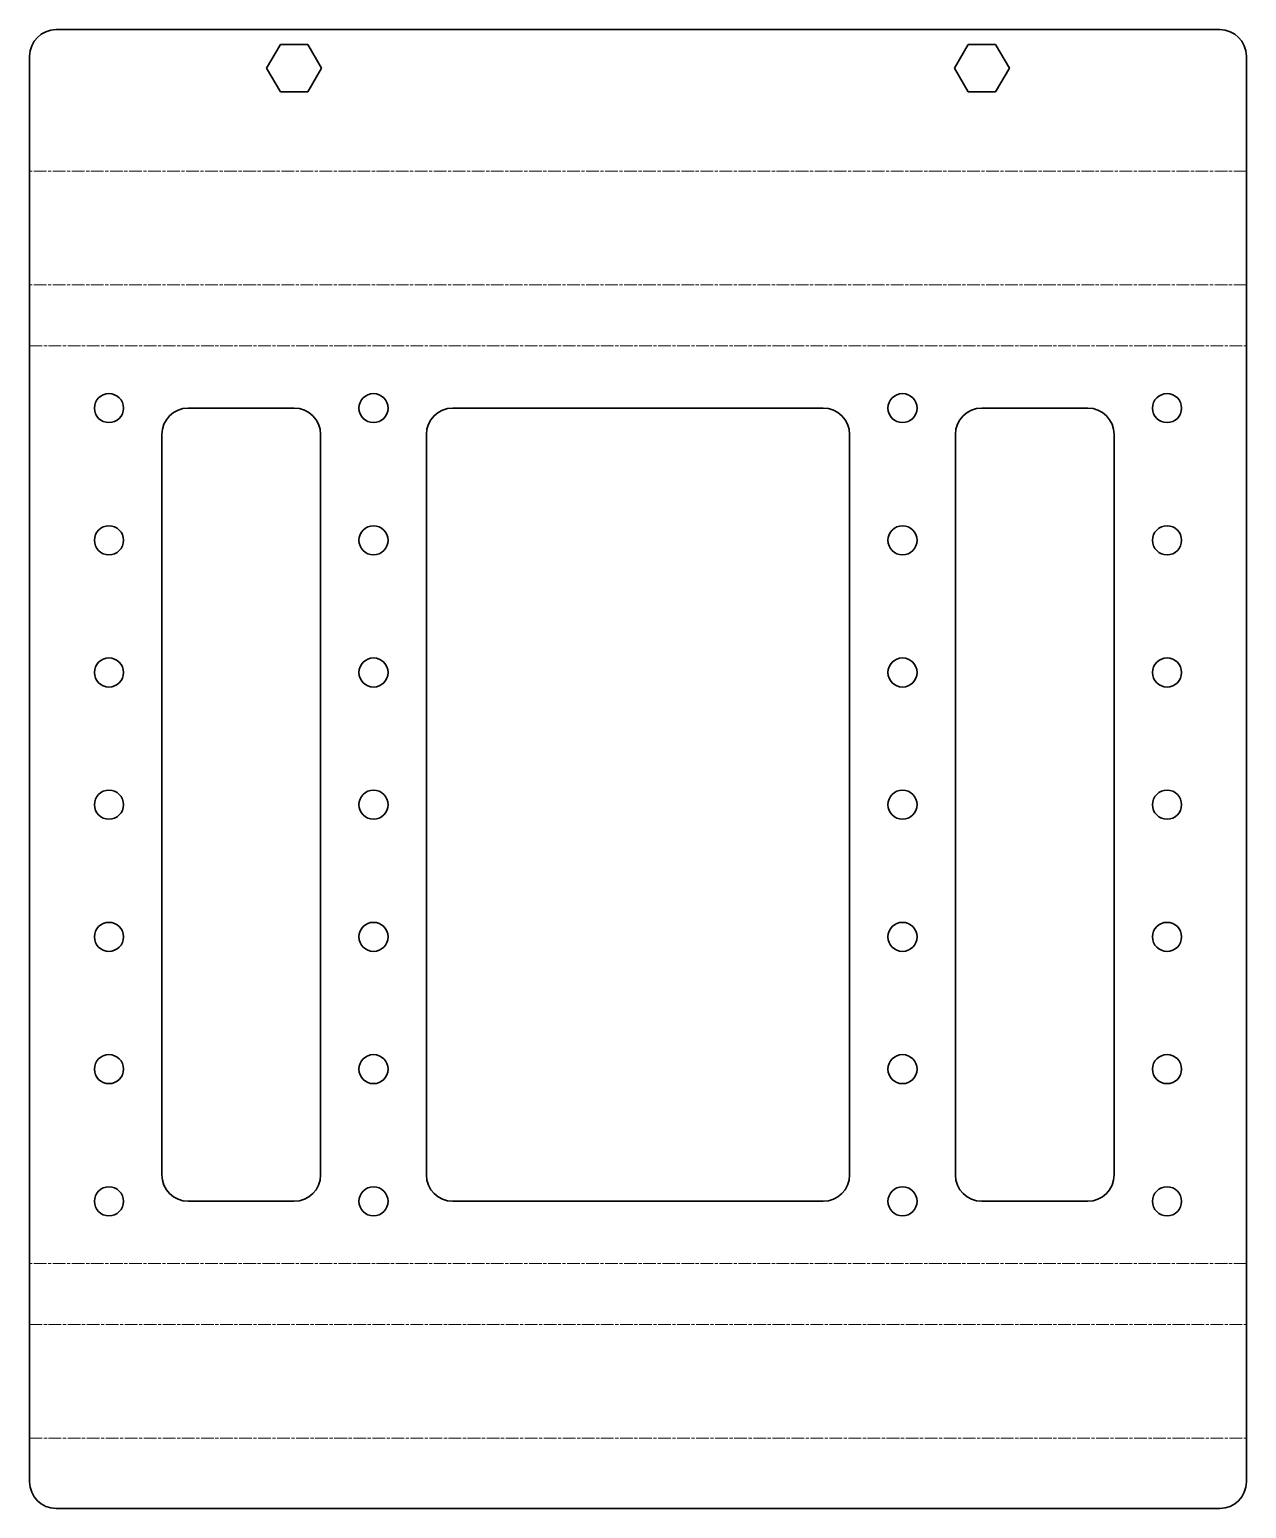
# Model space of a CAD drawing. Header units: millimetres. Extents: x 0 to 230, y 0 to 280.
import ezdxf

# ---------------------------------------------------------------- set-up
doc = ezdxf.new("R2010")
doc.units = ezdxf.units.MM
doc.linetypes.add('Chain', pattern=[13.68, 9.12, -1.14, 2.28, -1.14])
doc.layers.add('SIMUMAK Bend Centerline (ISO)', color=7, linetype='Chain', lineweight=9)
doc.layers.add('SIMUMAK Visible (ISO)', color=7, linetype='Continuous', lineweight=35)

# ---------------------------------------------------------------- blocks, each defined once
blk = doc.blocks.new('SIL-027-CP-01_Sheet_2_SIL-027-CP-01 (Desplegada)~2')
at = {"layer": 'SIMUMAK Bend Centerline (ISO)', "ltscale": 0.263158}
for p, q in [((115, 113.06), (-115, 113.06)), ((115, 91.54), (-115, 91.54)), ((-115, 80.01), (115, 80.01)), ((115, -93.51), (-115, -93.51)), ((-115, -105.04), (115, -105.04)), ((-115, -126.56), (115, -126.56))]:
    blk.add_line(p, q, dxfattribs=at)
at = {"layer": 'SIMUMAK Visible (ISO)'}
for p, q in [((110, 139.82), (-110, 139.82)), ((-115, -134.82), (-115, 134.82)), ((-70.2, 132.52), (-67.6, 137.02)), ((-67.6, 137.02), (-62.4, 137.02)), ((-62.4, 137.02), (-59.8, 132.52)), ((59.8, 132.52), (62.4, 137.02)), ((62.4, 137.02), (67.6, 137.02)), ((67.6, 137.02), (70.2, 132.52)), ((115, 134.82), (115, -134.82)), ((-67.6, 128.02), (-70.2, 132.52)), ((-59.8, 132.52), (-62.4, 128.02)), ((62.4, 128.02), (59.8, 132.52)), ((70.2, 132.52), (67.6, 128.02)), ((-62.4, 128.02), (-67.6, 128.02)), ((67.6, 128.02), (62.4, 128.02)), ((-85, 68.25), (-65, 68.25)), ((-35, 68.25), (35, 68.25)), ((65, 68.25), (85, 68.25)), ((-90, -76.75), (-90, 63.25)), ((-60, 63.25), (-60, -76.75)), ((-40, -76.75), (-40, 63.25)), ((40, 63.25), (40, -76.75)), ((60, -76.75), (60, 63.25)), ((90, 63.25), (90, -76.75)), ((-65, -81.75), (-85, -81.75)), ((35, -81.75), (-35, -81.75)), ((85, -81.75), (65, -81.75)), ((110, -139.82), (-110, -139.82))]:
    blk.add_line(p, q, dxfattribs=at)
for centre in [(-100, 68.25), (-50, 68.25), (50, 68.25), (100, 68.25), (-100, 43.25), (-50, 43.25), (50, 43.25), (100, 43.25), (-100, 18.25), (-50, 18.25), (50, 18.25), (100, 18.25), (-100, -6.75), (-50, -6.75), (50, -6.75), (100, -6.75), (-100, -31.75), (-50, -31.75), (50, -31.75), (100, -31.75), (-100, -56.75), (-50, -56.75), (50, -56.75), (100, -56.75), (-100, -81.75), (-50, -81.75), (50, -81.75), (100, -81.75)]:
    blk.add_circle(centre, 2.75, dxfattribs=at)
at = {"layer": 'SIMUMAK Visible (ISO)', "extrusion": (0, 0, -1)}
for centre, start, end in [((-110, 134.82), 90, 180), ((110, 134.82), 0, 90), ((110, -134.82), 270, 360), ((-110, -134.82), 180, 270)]:
    blk.add_arc(centre, 5, start, end, dxfattribs=at)
at = {"layer": 'SIMUMAK Visible (ISO)'}
for centre, start, end in [((-85, 63.25), 90, 180), ((-65, 63.25), 360, 90), ((-35, 63.25), 90, 180), ((35, 63.25), 360, 90), ((65, 63.25), 90, 180), ((85, 63.25), 0, 90), ((-85, -76.75), 180, 270), ((-65, -76.75), 270, 360), ((-35, -76.75), 180, 270), ((35, -76.75), 270, 360), ((65, -76.75), 180, 270), ((85, -76.75), 270, 360)]:
    blk.add_arc(centre, 5, start, end, dxfattribs=at)

msp = doc.modelspace()

# ---------------------------------------------------------------- block references
msp.add_blockref('SIL-027-CP-01_Sheet_2_SIL-027-CP-01 (Desplegada)~2', (115, 139.82))

doc.saveas('drawing.dxf')
